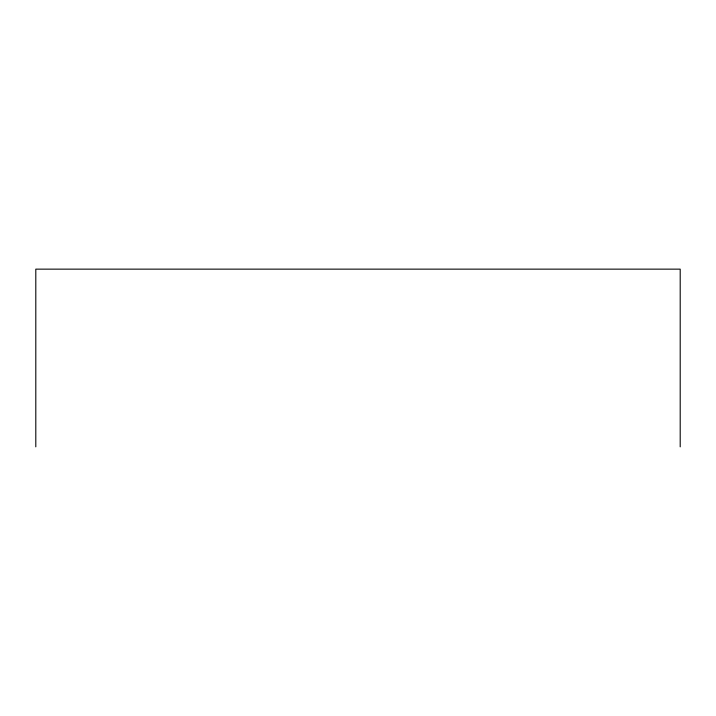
<?xml version="1.0" encoding="UTF-8"?>
<svg xmlns="http://www.w3.org/2000/svg" width="716" height="716" viewBox="0 0 716 716"><rect width="100%" height="100%" fill="white"/><g stroke="black" fill="none" stroke-linecap="round" stroke-linejoin="round"><path stroke-width="1.07" d="M680.2 446.856L680.2 269.144L35.8 269.144L35.8 446.856"/></g></svg>
